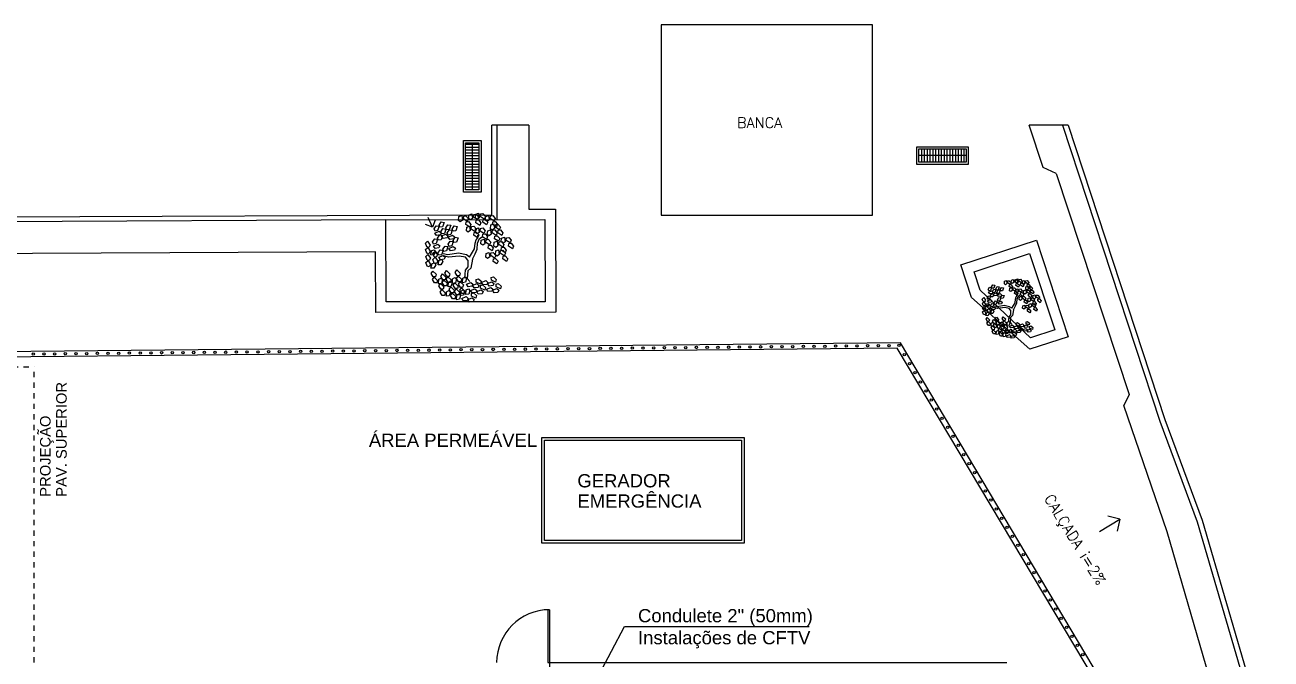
# Model space of a CAD drawing. Header units: millimetres. Extents: x -8 to 5830, y -596 to 3598.
# Drawn here: x 1251.23 to 1274.8, y 2393.41 to 2405.42 of the extents above; entities that cross this region are included whole.
import ezdxf

# ---------------------------------------------------------------- set-up
doc = ezdxf.new("R2010")
doc.units = ezdxf.units.MM
for name, pattern in [('CONTINU', [0]), ('DASHDOT', [1, 0.5, -0.25, 0, -0.25]), ('HIDDEN', [9.525, 6.35, -3.175])]:
    doc.linetypes.add(name, pattern=pattern)
doc.layers.get('0').update_dxf_attribs({"color": 9})
doc.layers.add('ARQUITETURA', color=7, linetype='Continuous')
doc.layers.add('INSTALAÇÕES', color=7, linetype='Continuous')
doc.styles.add('60x100', font='romans.shx', dxfattribs={"height": 0.2})
doc.styles.add('80X50', font='romans.shx')
doc.styles.get("Standard").update_dxf_attribs({"font": 'arial.ttf'})

# ---------------------------------------------------------------- blocks, each defined once
blk = doc.blocks.new('L', base_point=(1.368, 0.591))
at = {"color": 8, "lineweight": -2}
for p, q in [((1.281, 0.65), (1.312, 0.675)), ((1.312, 0.675), (1.342, 0.621)), ((1.275, 0.567), (1.306, 0.592)), ((1.288, 0.517), (1.275, 0.567)), ((1.294, 0.6), (1.281, 0.65)), ((1.317, 0.508), (1.288, 0.517)), ((1.322, 0.591), (1.294, 0.6)), ((1.306, 0.592), (1.336, 0.538)), ((1.336, 0.538), (1.317, 0.508)), ((1.342, 0.621), (1.322, 0.591)), ((1.337, 0.489), (1.356, 0.548)), ((1.356, 0.548), (1.391, 0.554)), ((1.404, 0.527), (1.376, 0.484)), ((1.391, 0.554), (1.404, 0.527)), ((1.376, 0.484), (1.337, 0.489))]:
    blk.add_line(p, q, dxfattribs=at)
blk = doc.blocks.new('Árvore-13')
at = {"color": 8}
for p, q in [((0.318, 0.331), (0.405, 0.537)), ((0.405, 0.537), (0.484, 0.659)), ((0.423, 0.284), (0.502, 0.509)), ((0.484, 0.659), (0.572, 0.715)), ((0.502, 0.509), (0.633, 0.668)), ((0.572, 0.715), (0.607, 0.819)), ((0.633, 0.668), (0.782, 0.715)), ((-0.795, 0.302), (-0.961, 0.415)), ((-0.795, 0.406), (-0.953, 0.499)), ((-0.357, 0.349), (-0.795, 0.406)), ((-0.366, 0.227), (-0.795, 0.302)), ((-0.129, 0.105), (-0.366, 0.227)), ((-0.068, 0.19), (-0.357, 0.349)), ((-0.068, -0.036), (-0.129, 0.105)), ((0.029, 0.068), (-0.068, 0.19)), ((0.029, 0.068), (0.318, 0.331)), ((0.116, -0.055), (0.283, 0.133)), ((0.283, 0.133), (0.423, 0.284)), ((-0.296, -0.392), (-0.418, -0.693)), ((-0.199, -0.449), (-0.313, -0.74)), ((-0.147, -0.299), (-0.296, -0.392)), ((-0.05, -0.383), (-0.199, -0.449)), ((-0.068, -0.036), (-0.147, -0.299)), ((0.116, -0.055), (-0.05, -0.383)), ((-0.313, -0.74), (-0.243, -0.89))]:
    blk.add_line(p, q, dxfattribs=at)
at = {"color": 8, "xscale": 3.048, "yscale": 3.048, "zscale": 3.048}
for p, rotation in [((-0.716, 1.448), 295.0165150851705), ((-0.488, 1.26), 295.0165150851705), ((0.169, 1.448), 190.1248425347958), ((0.581, 1.401), 190.1248425347958), ((0.852, 1.344), 190.1248425347958), ((1.211, 1.147), 190.1248425347958), ((-1.303, 0.884), 347.8021081598379), ((-0.926, 0.959), 295.0165150851705), ((-0.348, 0.687), 295.0165150851705), ((-0.252, 1.138), 295.0165150851705), ((0.353, 0.95), 190.1248425347958), ((0.677, 0.781), 190.1248425347958), ((1.317, 0.753), 190.1248425347958), ((-1.443, 0.368), 347.8021081598379), ((-1.128, 0.415), 347.8021081598379), ((-0.848, 0.462), 295.0165150851705), ((0.765, 0.274), 190.1248425347958), ((1.124, 0.565), 190.1248425347958), ((0.8, -0.299), 190.1248425347958), ((1.203, -0.317), 190.1248425347958), ((1.246, 0.039), 190.1248425347958), ((1.579, 0.114), 190.1248425347958), ((-0.103, -0.899), 66.16076666471405), ((-0.015, -1.19), 66.16076666471405), ((0.502, -1.003), 66.16076666471405), ((-0.453, -1.397), 66.16076666471405), ((0.616, -1.322), 66.16076666471405)]:
    blk.add_blockref('L', p, dxfattribs=dict(at, rotation=rotation))
for p in [(-1.391, -0.308), (-1.049, -0.533), (-0.848, -0.449), (-0.445, -0.543), (-1.233, -0.881), (-0.874, -1.134), (-0.672, -1.021), (-0.453, -1.04)]:
    blk.add_blockref('L', p, dxfattribs=at)
blk = doc.blocks.new('_Open90')
at = {"color": 0, "linetype": 'ByBlock', "lineweight": -2}
for p, q in [((0, 0), (-1, 0)), ((-0.5, 0.5), (0, 0)), ((0, 0), (-0.5, -0.5))]:
    blk.add_line(p, q, dxfattribs=at)
blk = doc.blocks.new('A$C27293851')
at = {"linetype": 'CONTINU', "lineweight": -2}
for p, q in [((0.041, 0.881), (0.295, 0.881)), ((0.041, 0.827), (0.295, 0.827)), ((0.041, 0.773), (0.295, 0.773)), ((0.041, 0.72), (0.295, 0.72)), ((0.168, 0.041), (0.168, 0.934)), ((0.041, 0.666), (0.295, 0.666)), ((0.041, 0.613), (0.295, 0.613)), ((0.041, 0.559), (0.295, 0.559)), ((0.041, 0.506), (0.295, 0.506)), ((0.041, 0.452), (0.295, 0.452)), ((0.041, 0.398), (0.295, 0.398)), ((0.041, 0.345), (0.295, 0.345)), ((0.041, 0.291), (0.295, 0.291)), ((0.041, 0.238), (0.295, 0.238)), ((0.041, 0.184), (0.295, 0.184)), ((0.041, 0.131), (0.295, 0.131)), ((0.041, 0.077), (0.295, 0.077))]:
    blk.add_line(p, q, dxfattribs=at)
for points in [[(0.336, 0.975), (0.336, 0), (0, 0), (0, 0.975)], [(0.295, 0.934), (0.295, 0.041), (0.041, 0.041), (0.041, 0.934)]]:
    blk.add_lwpolyline(points, close=True, dxfattribs=at)

msp = doc.modelspace()

# ---------------------------------------------------------------- linework, layer by layer
at = {"color": 8, "linetype": 'CONTINU', "lineweight": -2}
for p, q in [((1260.06, 2401.824), (1260.06, 2403.523)), ((1260.76, 2403.521), (1260.06, 2403.518)), ((1260.16, 2401.733), (1260.16, 2403.523)), ((1270.486, 2402.722), (1270.223, 2403.522)), ((1270.96, 2403.522), (1270.223, 2403.522)), ((1270.854, 2403.522), (1272.695, 2397.917)), ((1270.96, 2403.522), (1272.79, 2397.95)), ((1270.735, 2402.604), (1270.486, 2402.722)), ((1270.735, 2402.604), (1272.116, 2398.42)), ((1242.09, 2401.744), (1260.06, 2401.824)), ((1258.055, 2401.729), (1245.971, 2401.662)), ((1268.928, 2400.874), (1270.359, 2401.345)), ((1270.359, 2401.345), (1270.96, 2399.515)), ((1269.131, 2400.256), (1268.928, 2400.874)), ((1269.18, 2400.747), (1270.231, 2401.092)), ((1270.231, 2401.092), (1270.707, 2399.643)), ((1269.294, 2400.399), (1269.18, 2400.747)), ((1270.248, 2399.492), (1269.294, 2400.399)), ((1270.234, 2399.277), (1269.131, 2400.256)), ((1270.96, 2399.515), (1270.234, 2399.277)), ((1270.707, 2399.643), (1270.248, 2399.492)), ((1272.116, 2398.42), (1272.012, 2398.214)), ((1272.831, 2395.823), (1272.012, 2398.214)), ((1272.695, 2397.917), (1273.401, 2396.011)), ((1272.79, 2397.95), (1273.496, 2396.043)), ((1273.401, 2396.011), (1274.699, 2391.567)), ((1273.496, 2396.043), (1274.799, 2391.58)), ((1274.11, 2391.442), (1272.831, 2395.823))]:
    msp.add_line(p, q, dxfattribs=at)
for p, q in [((1267.786, 2399.4), (1183.573, 2398.562)), ((1267.729, 2399.3), (1235.65, 2398.98)), ((1271.477, 2392.999), (1267.729, 2399.3)), ((1271.574, 2393.031), (1267.786, 2399.4)), ((1261.15, 2394.348), (1261.15, 2393.098))]:
    msp.add_line(p, q)
at = {"linetype": 'DASHDOT', "ltscale": 0.03}
for p in [(1235.4, 2398.948), (1251.4, 2393.348)]:
    msp.add_line(p, (1251.4, 2398.948), dxfattribs=at)
at = {"color": 8}
for p, q in [((1271.556, 2395.828), (1271.94, 2396.064)), ((1271.94, 2396.064), (1271.712, 2396.121)), ((1271.94, 2396.064), (1271.888, 2395.835))]:
    msp.add_line(p, q, dxfattribs=at)
at = {"color": 8, "linetype": 'CONTINU', "lineweight": -2}
msp.add_lwpolyline([(1263.262, 2405.418), (1263.262, 2401.818), (1267.262, 2401.818), (1267.262, 2405.418)], close=True, dxfattribs=at)
for points in [[(1260.76, 2403.523), (1260.76, 2401.931), (1261.26, 2401.932), (1261.268, 2399.98), (1257.863, 2399.976), (1257.859, 2401.121), (1246.176, 2401.063), (1246.18, 2400.492), (1244.58, 2400.487), (1244.576, 2401.055), (1239.505, 2401.032), (1239.507, 2400.466), (1237.907, 2400.469), (1237.905, 2401.025), (1229.175, 2400.987)], [(1261.061, 2401.732), (1261.067, 2400.179), (1258.062, 2400.176), (1258.055, 2401.729), (1261.061, 2401.732)]]:
    msp.add_lwpolyline(points, dxfattribs=at)
at = {"linetype": 'CONTINU', "lineweight": -2}
for points in [[(1261.006, 2397.608), (1264.831, 2397.608), (1264.831, 2395.605), (1261.006, 2395.605)], [(1261.056, 2397.558), (1264.781, 2397.558), (1264.781, 2395.655), (1261.056, 2395.655)]]:
    msp.add_lwpolyline(points, close=True, dxfattribs=at)
msp.add_lwpolyline([(1261.15, 2394.348), (1261.12, 2394.348), (1261.12, 2393.348), (1269.8, 2393.348)])
for centre in [(1251.586, 2399.189), (1251.788, 2399.191), (1251.99, 2399.193), (1252.193, 2399.195), (1252.395, 2399.197), (1252.597, 2399.199), (1252.8, 2399.201), (1253.002, 2399.203), (1253.204, 2399.205), (1253.407, 2399.207), (1253.609, 2399.209), (1253.811, 2399.211), (1254.014, 2399.213), (1254.216, 2399.215), (1254.419, 2399.217), (1254.621, 2399.219), (1254.823, 2399.221), (1255.026, 2399.223), (1255.228, 2399.225), (1255.43, 2399.227), (1255.633, 2399.229), (1255.835, 2399.231), (1256.037, 2399.233), (1256.24, 2399.235), (1256.442, 2399.237), (1256.644, 2399.239), (1256.847, 2399.241), (1257.049, 2399.243), (1257.252, 2399.245), (1257.454, 2399.247), (1257.656, 2399.249), (1257.859, 2399.251), (1258.061, 2399.253), (1258.263, 2399.255), (1258.466, 2399.257), (1258.668, 2399.259), (1258.87, 2399.261), (1259.073, 2399.264), (1259.275, 2399.266), (1259.477, 2399.268), (1259.68, 2399.27), (1259.882, 2399.272), (1260.084, 2399.274), (1260.287, 2399.276), (1260.489, 2399.278), (1260.692, 2399.28), (1260.894, 2399.282), (1261.096, 2399.284), (1261.299, 2399.286), (1261.501, 2399.288), (1261.703, 2399.29), (1261.906, 2399.292), (1262.108, 2399.294), (1262.31, 2399.296), (1262.513, 2399.298), (1262.715, 2399.3), (1262.917, 2399.302), (1263.12, 2399.304), (1263.322, 2399.306), (1263.525, 2399.308), (1263.727, 2399.31), (1263.929, 2399.312), (1264.132, 2399.314), (1264.334, 2399.316), (1264.536, 2399.318), (1264.739, 2399.32), (1264.941, 2399.322), (1265.143, 2399.324), (1265.346, 2399.326), (1265.548, 2399.328), (1265.75, 2399.33), (1265.953, 2399.332), (1266.155, 2399.334), (1266.358, 2399.336), (1266.56, 2399.338), (1266.762, 2399.34), (1266.965, 2399.342), (1267.167, 2399.344), (1267.369, 2399.346), (1267.572, 2399.348), (1267.758, 2399.35), (1251.383, 2399.187), (1267.86, 2399.178), (1267.962, 2399.005), (1268.065, 2398.833), (1268.167, 2398.661), (1268.269, 2398.489), (1268.372, 2398.317), (1268.474, 2398.145), (1268.576, 2397.973), (1268.679, 2397.801), (1268.781, 2397.629), (1268.883, 2397.457), (1268.986, 2397.285), (1269.088, 2397.113), (1269.191, 2396.941), (1269.293, 2396.768), (1269.395, 2396.596), (1269.498, 2396.424), (1269.6, 2396.252), (1269.702, 2396.08), (1269.805, 2395.908), (1269.907, 2395.736), (1270.009, 2395.564), (1270.112, 2395.392), (1270.214, 2395.22), (1270.317, 2395.048), (1270.419, 2394.876), (1270.521, 2394.704), (1270.624, 2394.532), (1270.726, 2394.359), (1270.828, 2394.187), (1270.931, 2394.015), (1271.033, 2393.843), (1271.135, 2393.671), (1271.238, 2393.499)]:
    msp.add_circle(centre, 0.0225)
msp.add_arc((1261.15, 2393.348), 1, 90, 180)
at = {"layer": 'ARQUITETURA', "color": 8}
msp.add_lwpolyline([(1262.076, 2393.098), (1262.57, 2394.028), (1266.059, 2394.028)], dxfattribs=at)

# ---------------------------------------------------------------- block references
at = {"color": 8, "linetype": 'CONTINU', "lineweight": -2}
for p, rotation in [((1259.856, 2403.23), 180), ((1269.071, 2402.777), 89.99999999999999)]:
    msp.add_blockref('A$C27293851', p, dxfattribs=dict(at, rotation=rotation))
at = {"color": 8, "linetype": 'HIDDEN'}
for p, xscale, yscale, zscale, rotation in [((1259.633, 2400.99), 0.4661491376391242, 0.4661491376391242, 0.4661491376391242, 16.63621055087316), ((1269.89, 2400.033), 0.3107660917594163, 0.3107660917594163, 0.3107660917594163, 16.63621055087309)]:
    msp.add_blockref('Árvore-13', p, dxfattribs=dict(at, xscale=xscale, yscale=yscale, zscale=zscale, rotation=rotation))
at = {"color": 8, "xscale": 0.2000000000000001, "yscale": 0.2000000000000001, "zscale": 0.2000000000000001, "rotation": 293.3715282882735}
msp.add_blockref('_Open90', (1258.936, 2401.589), dxfattribs=at)

# ---------------------------------------------------------------- texts
at = {"color": 8, "style": '60x100'}
msp.add_text('BANCA', height=0.2, dxfattribs=at).set_placement((1264.697, 2403.468))
for s, p in [('PAV. SUPERIOR', (1252.017, 2396.486)), ('PROJEÇÃO', (1251.712, 2396.486))]:
    msp.add_text(s, height=0.2, rotation=90).set_placement(p)
for s, p in [('ÁREA PERMEÁVEL', (1257.733, 2397.431)), ('GERADOR', (1261.677, 2396.664)), ('EMERGÊNCIA', (1261.677, 2396.28))]:
    msp.add_text(s, height=0.25).set_placement(p)
at = {"color": 8, "style": '80X50'}
msp.add_text('CALÇADA i=2%%%', height=0.2, rotation=301.579, dxfattribs=at).set_placement((1270.496, 2396.457))
at = {"layer": 'INSTALAÇÕES', "color": 7, "insert": (1262.824, 2394.36), "char_height": 0.25, "attachment_point": 1}
msp.add_mtext_dynamic_manual_height_columns('Condulete {\\A1;2" (50mm)^JInstalações de CFTV}', width=3.9337, gutter_width=12.5, heights=[0.949], dxfattribs=at)

doc.saveas('drawing.dxf')
